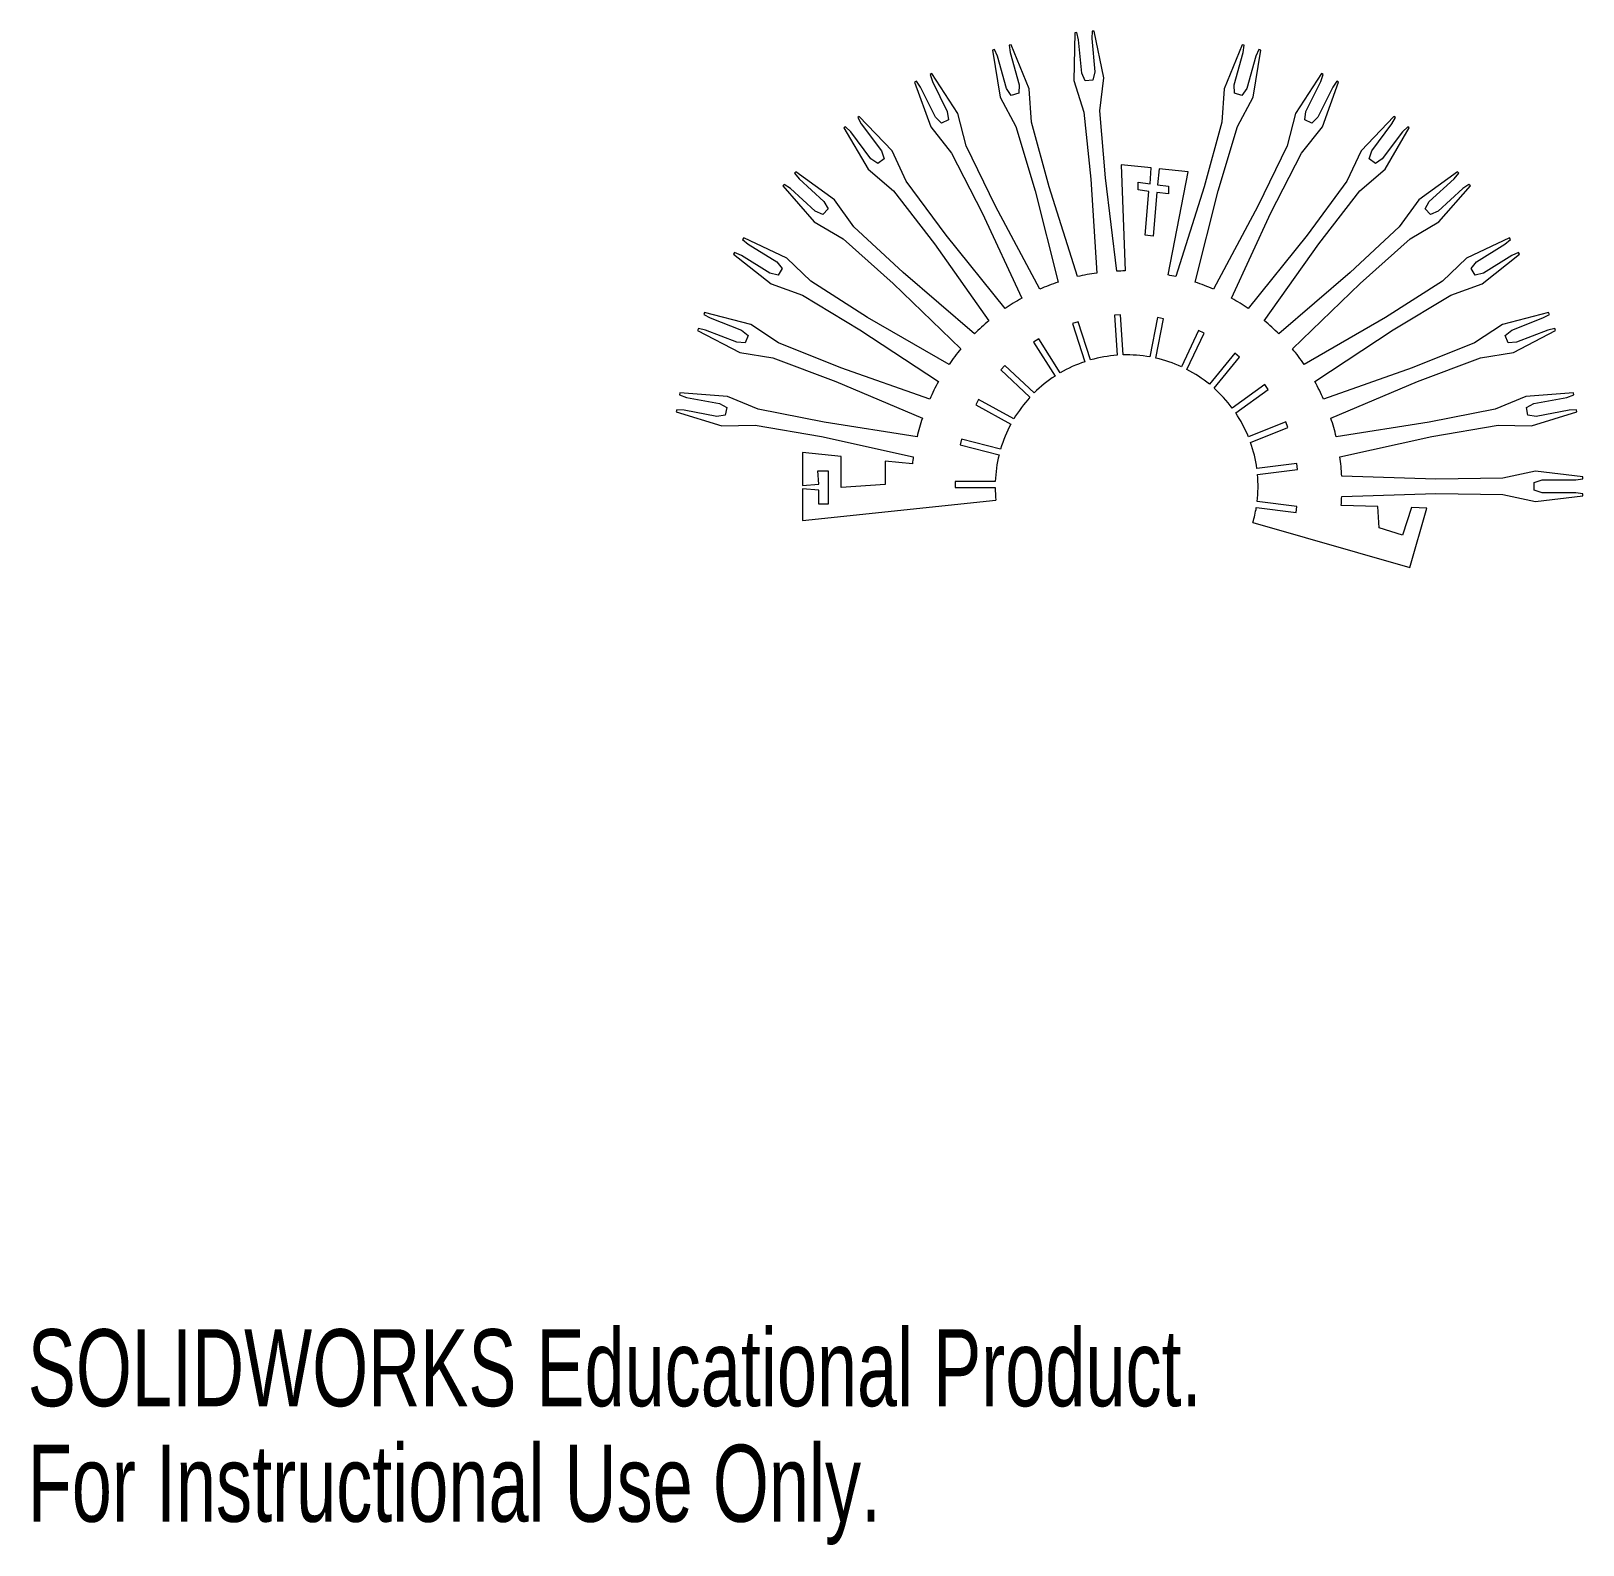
# Model space of a CAD drawing. Header units: millimetres. Extents: x 0.2 to 73.4, y 0 to 71.4.
import ezdxf

# ---------------------------------------------------------------- set-up
doc = ezdxf.new("R2010")
doc.units = ezdxf.units.MM
doc.layers.add('SLD-0', color=179, linetype='Continuous')
doc.styles.add('SLDTEXTSTYLE0', font='TXT', dxfattribs={"width": 0.7})

msp = doc.modelspace()

# ---------------------------------------------------------------- linework, layer by layer
at = {"layer": 'SLD-0', "color": 179, "linetype": 'Continuous', "lineweight": 15}
for p, q in [((49.403, 71.294), (49.354, 69.045)), ((49.498, 71.303), (49.403, 71.294)), ((49.578, 70.966), (49.498, 71.303)), ((50.212, 71.369), (50.195, 71.023)), ((50.195, 71.023), (50.341, 69.447)), ((50.307, 71.378), (50.212, 71.369)), ((50.768, 69.176), (50.307, 71.378)), ((45.605, 70.508), (45.513, 70.482)), ((45.513, 70.482), (45.879, 68.262)), ((45.745, 70.191), (45.605, 70.508)), ((46.386, 70.73), (46.294, 70.704)), ((46.294, 70.704), (46.342, 70.361)), ((46.342, 70.361), (46.775, 68.839)), ((47.244, 68.65), (46.386, 70.73)), ((49.724, 69.39), (49.578, 70.966)), ((57.296, 70.73), (56.438, 68.65)), ((56.907, 68.839), (57.34, 70.361)), ((57.388, 70.704), (57.296, 70.73)), ((57.34, 70.361), (57.388, 70.704)), ((57.803, 68.262), (58.169, 70.482)), ((58.077, 70.508), (57.937, 70.191)), ((58.169, 70.482), (58.077, 70.508)), ((46.178, 68.669), (45.745, 70.191)), ((57.937, 70.191), (57.504, 68.669)), ((41.924, 69.011), (41.839, 68.969)), ((41.839, 68.969), (42.606, 66.854)), ((42.121, 68.726), (41.924, 69.011)), ((42.651, 69.373), (42.566, 69.331)), ((42.566, 69.331), (42.676, 69.002)), ((43.877, 67.486), (42.651, 69.373)), ((42.676, 69.002), (43.381, 67.586)), ((46.775, 68.839), (46.759, 68.443)), ((49.354, 69.045), (49.823, 67.544)), ((49.882, 69.027), (49.724, 69.39)), ((50.252, 69.061), (49.882, 69.027)), ((50.341, 69.447), (50.252, 69.061)), ((50.583, 67.615), (50.768, 69.176)), ((56.923, 68.443), (56.907, 68.839)), ((61.031, 69.373), (59.805, 67.486)), ((60.301, 67.586), (61.006, 69.002)), ((61.006, 69.002), (61.116, 69.331)), ((61.116, 69.331), (61.031, 69.373)), ((61.076, 66.854), (61.843, 68.969)), ((61.758, 69.011), (61.561, 68.726)), ((61.843, 68.969), (61.758, 69.011)), ((42.826, 67.309), (42.121, 68.726)), ((45.879, 68.262), (46.615, 66.873)), ((46.401, 68.341), (46.178, 68.669)), ((46.759, 68.443), (46.401, 68.341)), ((47.349, 67.082), (47.244, 68.65)), ((56.438, 68.65), (56.333, 67.082)), ((57.281, 68.341), (56.923, 68.443)), ((57.067, 66.873), (57.803, 68.262)), ((57.504, 68.669), (57.281, 68.341)), ((61.561, 68.726), (60.856, 67.309)), ((43.381, 67.586), (43.438, 67.193)), ((44.269, 65.964), (43.877, 67.486)), ((49.823, 67.544), (50.153, 64.392)), ((50.837, 64.455), (50.583, 67.615)), ((59.805, 67.486), (59.413, 65.964)), ((60.244, 67.193), (60.301, 67.586)), ((38.581, 66.864), (38.505, 66.806)), ((38.505, 66.806), (39.648, 64.868)), ((38.827, 66.619), (38.581, 66.864)), ((39.23, 67.353), (39.154, 67.296)), ((39.154, 67.296), (39.322, 66.993)), ((40.781, 65.723), (39.23, 67.353)), ((39.322, 66.993), (40.275, 65.73)), ((42.606, 66.854), (43.585, 65.624)), ((43.105, 67.027), (42.826, 67.309)), ((43.438, 67.193), (43.105, 67.027)), ((46.615, 66.873), (47.519, 63.835)), ((48.18, 64.023), (47.349, 67.082)), ((56.333, 67.082), (55.502, 64.023)), ((56.163, 63.835), (57.067, 66.873)), ((60.097, 65.624), (61.076, 66.854)), ((60.577, 67.027), (60.244, 67.193)), ((60.856, 67.309), (60.577, 67.027)), ((64.452, 67.353), (62.901, 65.723)), ((63.407, 65.73), (64.36, 66.993)), ((64.034, 64.868), (65.177, 66.806)), ((64.36, 66.993), (64.528, 67.296)), ((64.528, 67.296), (64.452, 67.353)), ((65.101, 66.864), (64.855, 66.619)), ((65.177, 66.806), (65.101, 66.864)), ((39.78, 65.356), (38.827, 66.619)), ((45.647, 63.11), (44.269, 65.964)), ((59.413, 65.964), (58.035, 63.11)), ((64.855, 66.619), (63.902, 65.356)), ((40.106, 65.13), (39.78, 65.356)), ((40.403, 65.355), (40.106, 65.13)), ((40.275, 65.73), (40.403, 65.355)), ((41.446, 64.299), (40.781, 65.723)), ((43.585, 65.624), (45.032, 62.803)), ((58.65, 62.803), (60.097, 65.624)), ((62.901, 65.723), (62.236, 64.299)), ((63.279, 65.355), (63.407, 65.73)), ((63.576, 65.13), (63.279, 65.355)), ((63.902, 65.356), (63.576, 65.13)), ((36.237, 64.739), (36.173, 64.668)), ((36.173, 64.668), (36.394, 64.401)), ((38.062, 63.422), (36.237, 64.739)), ((39.648, 64.868), (40.836, 63.839)), ((51.379, 60.049), (50.837, 64.455)), ((53, 64.92), (51.586, 65.064)), ((51.586, 65.064), (51.765, 60.059)), ((52.948, 64.172), (53, 64.92)), ((53.37, 64.882), (53.3, 64.125)), ((54.74, 64.742), (53.37, 64.882)), ((53.794, 59.87), (54.74, 64.742)), ((62.846, 63.839), (64.034, 64.868)), ((67.445, 64.739), (65.62, 63.422)), ((67.288, 64.401), (67.509, 64.668)), ((67.509, 64.668), (67.445, 64.739)), ((35.69, 64.138), (35.626, 64.068)), ((35.626, 64.068), (37.106, 62.373)), ((35.977, 63.943), (35.69, 64.138)), ((37.146, 62.877), (35.977, 63.943)), ((36.394, 64.401), (37.563, 63.335)), ((40.836, 63.839), (42.777, 61.332)), ((43.326, 61.747), (41.446, 64.299)), ((47.519, 63.835), (48.605, 59.531)), ((49.522, 59.792), (48.18, 64.023)), ((50.153, 64.392), (50.43, 59.961)), ((52.386, 63.879), (52.386, 64.243)), ((52.386, 64.243), (52.948, 64.172)), ((52.896, 63.814), (52.386, 63.879)), ((52.708, 61.755), (52.896, 63.814)), ((53.262, 63.755), (53.088, 61.701)), ((53.814, 63.698), (53.262, 63.755)), ((53.3, 64.125), (53.814, 64.055)), ((53.814, 64.055), (53.814, 63.698)), ((55.502, 64.023), (54.16, 59.792)), ((55.077, 59.531), (56.163, 63.835)), ((62.236, 64.299), (60.356, 61.747)), ((60.905, 61.332), (62.846, 63.839)), ((66.119, 63.335), (67.288, 64.401)), ((67.705, 63.943), (66.536, 62.877)), ((66.576, 62.373), (68.056, 64.068)), ((67.992, 64.138), (67.705, 63.943)), ((68.056, 64.068), (67.992, 64.138)), ((37.758, 62.99), (37.507, 62.715)), ((37.563, 63.335), (37.758, 62.99)), ((38.977, 62.144), (38.062, 63.422)), ((47.744, 59.197), (45.647, 63.11)), ((58.035, 63.11), (55.938, 59.197)), ((65.62, 63.422), (64.705, 62.144)), ((65.924, 62.99), (66.119, 63.335)), ((66.175, 62.715), (65.924, 62.99)), ((37.106, 62.373), (38.462, 61.579)), ((37.507, 62.715), (37.146, 62.877)), ((45.032, 62.803), (46.891, 58.772)), ((56.791, 58.772), (58.65, 62.803)), ((65.22, 61.579), (66.576, 62.373)), ((66.536, 62.877), (66.175, 62.715)), ((33.776, 61.619), (33.726, 61.538)), ((33.726, 61.538), (33.993, 61.316)), ((35.812, 60.66), (33.776, 61.619)), ((38.462, 61.579), (40.831, 59.472)), ((41.294, 59.98), (38.977, 62.144)), ((46.106, 58.286), (43.326, 61.747)), ((53.088, 61.701), (52.708, 61.755)), ((60.356, 61.747), (57.576, 58.286)), ((64.705, 62.144), (62.388, 59.98)), ((62.851, 59.472), (65.22, 61.579)), ((69.906, 61.619), (67.87, 60.66)), ((69.689, 61.316), (69.956, 61.538)), ((69.956, 61.538), (69.906, 61.619)), ((33.349, 60.928), (33.299, 60.847)), ((33.299, 60.847), (35.065, 59.453)), ((33.666, 60.789), (33.349, 60.928)), ((35.011, 59.956), (33.666, 60.789)), ((33.993, 61.316), (35.338, 60.483)), ((42.777, 61.332), (45.345, 57.711)), ((58.337, 57.711), (60.905, 61.332)), ((68.344, 60.483), (69.689, 61.316)), ((68.617, 59.453), (70.383, 60.847)), ((70.016, 60.789), (68.671, 59.956)), ((70.333, 60.928), (70.016, 60.789)), ((70.383, 60.847), (70.333, 60.928)), ((35.338, 60.483), (35.593, 60.179)), ((35.593, 60.179), (35.397, 59.863)), ((36.946, 59.572), (35.812, 60.66)), ((67.87, 60.66), (66.736, 59.572)), ((68.089, 60.179), (68.344, 60.483)), ((68.285, 59.863), (68.089, 60.179)), ((35.397, 59.863), (35.011, 59.956)), ((35.065, 59.453), (36.544, 58.922)), ((39.621, 57.871), (36.946, 59.572)), ((40.831, 59.472), (44.02, 56.385)), ((44.662, 57.089), (41.294, 59.98)), ((62.388, 59.98), (59.02, 57.089)), ((59.662, 56.385), (62.851, 59.472)), ((66.736, 59.572), (64.061, 57.871)), ((67.138, 58.922), (68.617, 59.453)), ((68.671, 59.956), (68.285, 59.863)), ((36.544, 58.922), (39.259, 57.286)), ((64.423, 57.286), (67.138, 58.922)), ((31.931, 58.1), (31.896, 58.011)), ((31.896, 58.011), (32.199, 57.842)), ((34.108, 57.531), (31.931, 58.1)), ((32.199, 57.842), (33.674, 57.27)), ((43.464, 55.648), (39.621, 57.871)), ((51.558, 57.991), (51.272, 57.973)), ((51.272, 57.973), (51.391, 56.084)), ((51.677, 56.098), (51.558, 57.991)), ((53.298, 57.861), (52.943, 56.001)), ((53.579, 57.807), (53.298, 57.861)), ((64.061, 57.871), (60.218, 55.648)), ((71.751, 58.1), (69.574, 57.531)), ((70.008, 57.27), (71.483, 57.842)), ((71.483, 57.842), (71.786, 58.011)), ((71.786, 58.011), (71.751, 58.1)), ((31.637, 57.343), (31.603, 57.254)), ((31.603, 57.254), (33.595, 56.207)), ((31.975, 57.264), (31.637, 57.343)), ((33.45, 56.692), (31.975, 57.264)), ((33.674, 57.27), (33.981, 57.019)), ((35.423, 56.67), (34.108, 57.531)), ((39.259, 57.286), (42.962, 54.837)), ((49.554, 57.666), (49.282, 57.578)), ((49.282, 57.578), (49.867, 55.778)), ((50.14, 55.862), (49.554, 57.666)), ((53.223, 55.944), (53.579, 57.807)), ((55.232, 57.248), (54.426, 55.536)), ((54.683, 55.41), (55.491, 57.127)), ((55.491, 57.127), (55.232, 57.248)), ((60.72, 54.837), (64.423, 57.286)), ((69.574, 57.531), (68.259, 56.67)), ((69.701, 57.019), (70.008, 57.27)), ((70.087, 56.207), (72.079, 57.254)), ((71.707, 57.264), (70.232, 56.692)), ((72.045, 57.343), (71.707, 57.264)), ((72.079, 57.254), (72.045, 57.343)), ((33.846, 56.672), (33.45, 56.692)), ((33.981, 57.019), (33.846, 56.672)), ((38.365, 55.489), (35.423, 56.67)), ((47.695, 56.853), (47.453, 56.7)), ((47.453, 56.7), (48.467, 55.102)), ((48.711, 55.252), (47.695, 56.853)), ((68.259, 56.67), (65.317, 55.489)), ((69.836, 56.672), (69.701, 57.019)), ((70.232, 56.692), (69.836, 56.672)), ((33.595, 56.207), (35.147, 55.958)), ((35.147, 55.958), (38.116, 54.848)), ((56.953, 56.174), (55.746, 54.716)), ((55.964, 54.53), (57.173, 55.992)), ((57.173, 55.992), (56.953, 56.174)), ((65.566, 54.848), (68.535, 55.958)), ((68.535, 55.958), (70.087, 56.207)), ((42.55, 54.011), (38.365, 55.489)), ((46.095, 55.604), (45.9, 55.395)), ((45.9, 55.395), (47.279, 54.099)), ((47.478, 54.305), (46.095, 55.604)), ((65.317, 55.489), (61.132, 54.011)), ((30.763, 54.302), (30.745, 54.208)), ((30.745, 54.208), (31.074, 54.097)), ((33.007, 54.143), (30.763, 54.302)), ((38.116, 54.848), (42.206, 53.121)), ((58.353, 54.706), (56.821, 53.593)), ((56.986, 53.359), (58.521, 54.474)), ((58.521, 54.474), (58.353, 54.706)), ((61.476, 53.121), (65.566, 54.848)), ((72.919, 54.302), (70.675, 54.143)), ((72.608, 54.097), (72.937, 54.208)), ((72.937, 54.208), (72.919, 54.302)), ((30.614, 53.503), (30.596, 53.41)), ((30.96, 53.488), (30.614, 53.503)), ((32.515, 53.197), (30.96, 53.488)), ((31.074, 54.097), (32.629, 53.807)), ((32.629, 53.807), (32.977, 53.616)), ((32.977, 53.616), (32.908, 53.25)), ((34.458, 53.538), (33.007, 54.143)), ((37.567, 52.918), (34.458, 53.538)), ((44.857, 53.996), (44.72, 53.745)), ((44.72, 53.745), (46.378, 52.833)), ((46.52, 53.082), (44.857, 53.996)), ((69.224, 53.538), (66.115, 52.918)), ((70.675, 54.143), (69.224, 53.538)), ((70.705, 53.616), (71.053, 53.807)), ((70.774, 53.25), (70.705, 53.616)), ((71.053, 53.807), (72.608, 54.097)), ((72.722, 53.488), (71.167, 53.197)), ((73.068, 53.503), (72.722, 53.488)), ((73.086, 53.41), (73.068, 53.503)), ((30.596, 53.41), (32.747, 52.747)), ((32.908, 53.25), (32.515, 53.197)), ((32.747, 52.747), (34.318, 52.787)), ((34.318, 52.787), (37.441, 52.242)), ((41.953, 52.233), (37.567, 52.918)), ((59.344, 52.935), (57.583, 52.238)), ((59.449, 52.669), (59.344, 52.935)), ((66.115, 52.918), (61.729, 52.233)), ((66.241, 52.242), (69.364, 52.787)), ((69.364, 52.787), (70.935, 52.747)), ((71.167, 53.197), (70.774, 53.25)), ((70.935, 52.747), (73.086, 53.41)), ((37.441, 52.242), (41.778, 51.296)), ((44.058, 52.13), (43.987, 51.853)), ((45.895, 51.658), (44.058, 52.13)), ((57.685, 51.971), (59.449, 52.669)), ((61.904, 51.296), (66.241, 52.242)), ((38.377, 51.31), (36.555, 51.501)), ((36.555, 51.501), (36.555, 49.941)), ((38.377, 49.846), (38.377, 51.31)), ((43.987, 51.853), (45.821, 51.382)), ((37.313, 49.997), (37.266, 50.625)), ((37.266, 50.625), (37.766, 50.625)), ((37.766, 50.625), (37.766, 49.051)), ((41.737, 50.958), (40.45, 51.093)), ((40.45, 51.093), (40.45, 49.985)), ((59.863, 50.974), (57.984, 50.737)), ((58.016, 50.453), (59.899, 50.69)), ((59.899, 50.69), (59.863, 50.974)), ((71.133, 50.61), (69.596, 50.282)), ((73.369, 50.354), (71.133, 50.61)), ((36.555, 49.941), (37.313, 49.997)), ((40.45, 49.985), (38.377, 49.846)), ((43.748, 50.124), (43.748, 49.838)), ((45.645, 50.124), (43.748, 50.124)), ((43.748, 49.838), (45.641, 49.838)), ((66.427, 50.244), (61.99, 50.377)), ((69.596, 50.282), (66.427, 50.244)), ((71.067, 50.086), (71.443, 50.21)), ((71.067, 49.714), (71.067, 50.086)), ((71.443, 50.21), (73.026, 50.21)), ((73.026, 50.21), (73.369, 50.259)), ((73.369, 50.259), (73.369, 50.354)), ((37.313, 49.716), (36.555, 49.773)), ((36.555, 49.773), (36.555, 48.287)), ((36.555, 48.287), (45.675, 49.249)), ((37.313, 49.051), (37.313, 49.716)), ((59.878, 48.945), (58, 49.183)), ((61.99, 49.423), (66.427, 49.556)), ((66.427, 49.556), (69.596, 49.518)), ((69.596, 49.518), (71.133, 49.19)), ((71.443, 49.59), (71.067, 49.714)), ((71.133, 49.19), (73.369, 49.446)), ((73.026, 49.59), (71.443, 49.59)), ((73.369, 49.541), (73.026, 49.59)), ((73.369, 49.446), (73.369, 49.541)), ((37.766, 49.051), (37.313, 49.051)), ((41.733, 48.834), (41.733, 48.833)), ((57.96, 48.899), (59.842, 48.662)), ((59.842, 48.662), (59.878, 48.945)), ((63.687, 48.946), (61.961, 49.001)), ((63.761, 47.937), (63.687, 48.946)), ((65.274, 48.896), (64.859, 47.588)), ((65.208, 46.071), (65.999, 48.872)), ((65.999, 48.872), (65.274, 48.896)), ((57.801, 48.193), (65.208, 46.071)), ((64.859, 47.588), (63.761, 47.937))]:
    msp.add_line(p, q, dxfattribs=at)
for radius, start, end in [(10.16, 90.42868, 92.60417), (10.16, 108.5723, 113.78064), (10.16, 97.98407, 103.1924), (10.16, 76.8076, 78.91692), (10.16, 66.21936, 71.4277), (10.16, 119.16054, 124.36887), (10.16, 55.63113, 60.83946), (10.16, 129.74877, 134.95711), (10.16, 45.04289, 50.25123), (10.16, 140.33701, 145.54534), (10.16, 34.45466, 39.66299), (6.2, 108.56425, 120.32131), (6.2, 94.16269, 105.91981), (6.2, 79.76116, 91.51824), (6.2, 65.35976, 77.11671), (6.2, 122.96575, 134.72266), (6.2, 50.95858, 62.71531), (10.16, 150.92524, 156.13358), (6.2, 36.55769, 48.31413), (10.16, 23.86642, 29.07476), (6.2, 137.3671, 149.12376), (10.16, 161.51348, 166.72181), (6.2, 151.7682, 163.52455), (6.2, 22.15715, 33.91324), (10.16, 13.27819, 18.48652), (10.16, 172.10171, 174.02094), (6.2, 166.16899, 177.92498), (6.2, 7.75699, 19.5127), (10.16, 2.68995, 7.89829), (6.2, 180.56942, 186.02414), (6.2, 353.35723, 5.11255), (10.16, 354.92451, 357.31005), (6.2, 344.01602, 350.71278)]:
    msp.add_arc((51.841, 49.9), radius, start, end, dxfattribs=at)

# ---------------------------------------------------------------- texts
at = {"color": 7, "linetype": 'Continuous', "char_height": 3.633, "attachment_point": 1, "style": 'SLDTEXTSTYLE0'}
for s, insert in [('SOLIDWORKS Educational Product.', (0, 10.133)), ('For Instructional Use Only.', (0, 4.683))]:
    msp.add_mtext(s, dxfattribs=dict(at, insert=insert))

doc.saveas('drawing.dxf')
